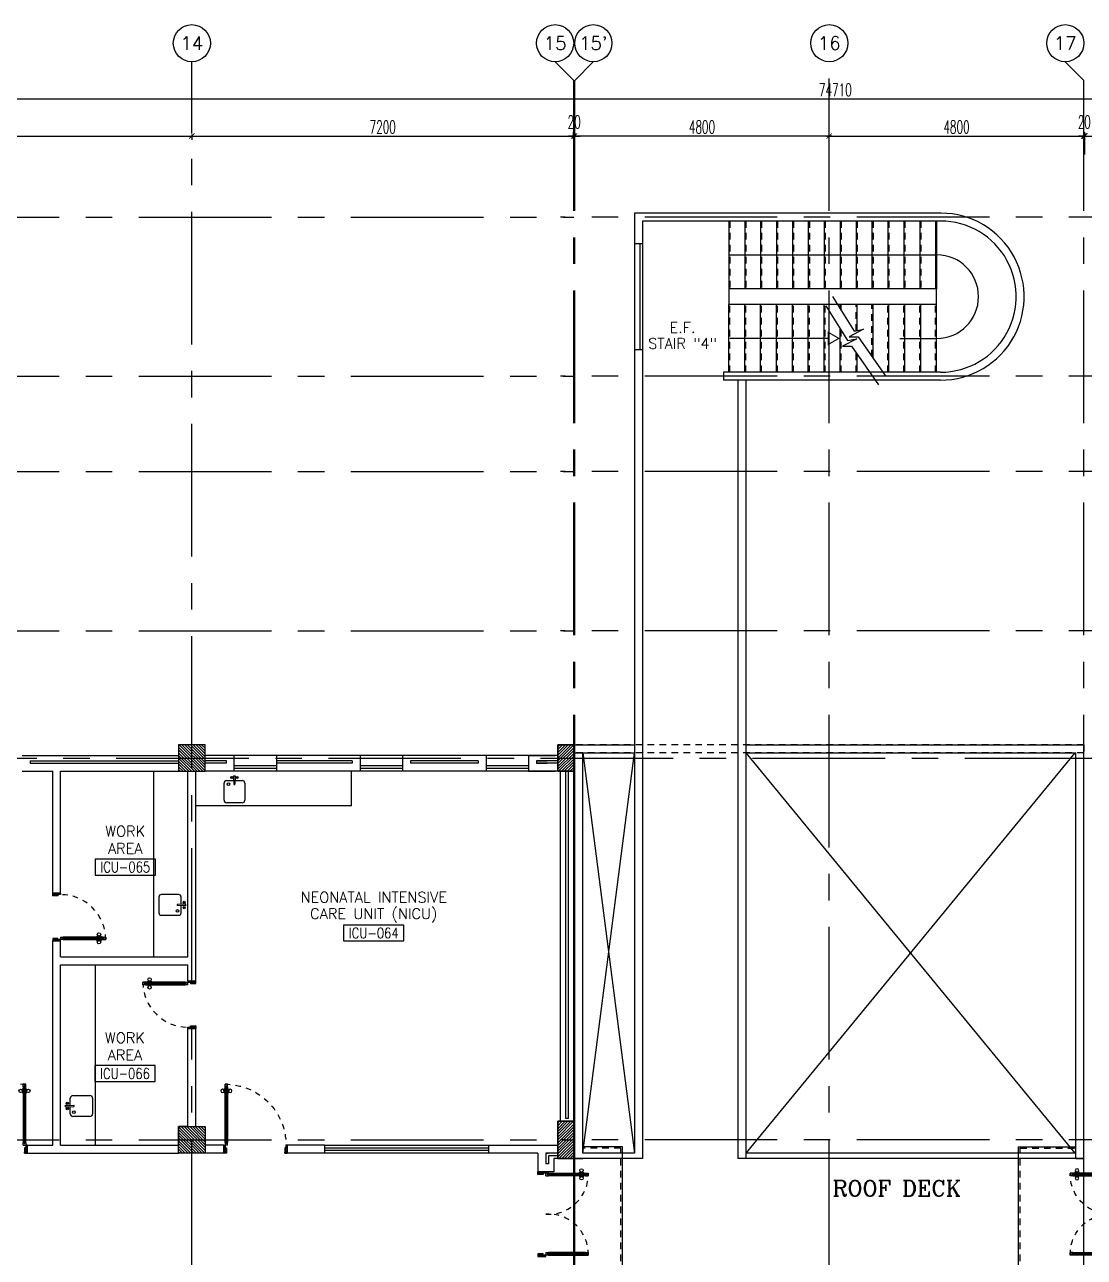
# Model space of a CAD drawing. Extents: x -0.7 to 93.2, y -1.5 to 78.
# Drawn here: x 30.29 to 50.27, y 54.8 to 78.05 of the extents above; entities that cross this region are included whole.
import ezdxf
from ezdxf.enums import TextEntityAlignment as Align

# ---------------------------------------------------------------- set-up
doc = ezdxf.new("R2010")
doc.units = 0
doc.header["$MEASUREMENT"] = 0
doc.header["$PDMODE"] = 34
for name, pattern in [('CENTERX2', [4, 2.5, -0.5, 0.5, -0.5]), ('HIDDEN', [0.375, 0.25, -0.125]), ('HIDDEN2', [0.1875, 0.125, -0.0625])]:
    doc.linetypes.add(name, pattern=pattern)
doc.layers.get('0').update_dxf_attribs({"color": 11, "linetype": 'CONTINUOUS'})
doc.layers.get('DEFPOINTS').update_dxf_attribs({"color": 11, "linetype": 'CONTINUOUS'})
for name, color, linetype in [('AX-CR', 11, 'CONTINUOUS'), ('AX-DIM', 11, 'CONTINUOUS'), ('AX-TXT', 11, 'CONTINUOUS'), ('AXES', 11, 'CENTERX2'), ('COL', 11, 'CONTINUOUS'), ('DOOR', 11, 'CONTINUOUS'), ('HAT', 11, 'CONTINUOUS'), ('INSUL', 11, 'CONTINUOUS'), ('NON-MEDICAL', 11, 'CONTINUOUS'), ('RM-BOX', 11, 'CONTINUOUS'), ('RM-NAME', 11, 'CONTINUOUS'), ('RM-NO', 11, 'CONTINUOUS'), ('ROOF', 11, 'CONTINUOUS'), ('SHAFT', 11, 'CONTINUOUS'), ('STR', 11, 'CONTINUOUS'), ('WALL', 11, 'CONTINUOUS'), ('WIN', 11, 'CONTINUOUS')]:
    doc.layers.add(name, color=color, linetype=linetype)
doc.styles.add('ROMANC', font='romanc', dxfattribs={"height": 0.1})
doc.styles.add('ROMANS', font='ROMANS.shx', dxfattribs={"width": 0.6})
doc.dimstyles.new('STANDARD in', dxfattribs={"dimtxt": 0.24, "dimasz": 0.1, "dimexe": 0.07, "dimexo": 0.05, "dimgap": 0.05, "dimtad": 1, "dimdec": 0, "dimlfac": 1000, "dimzin": 0, "dimdsep": 46, "dimtxsty": 'ROMANS', "dimblk": 'ARCHTICK', "dimcen": 0.05, "dimdle": 0.05, "dimclrd": 7, "dimclre": 7, "dimclrt": 2, "dimadec": 0, "dimazin": 0, "dimtfac": 1, "dimtdec": 0, "dimtmove": 2, "dimatfit": 3, "dimldrblk": 'ARCHTICK', "dimfxl": 0, "dimtolj": 1, "dimtzin": 0, "dimarcsym": 0})

# ---------------------------------------------------------------- blocks, each defined once
blk = doc.blocks.new('*X14')
at = {"color": 0}
for p, q in [((80579, 169940), (81029, 170390)), ((80579, 169993), (80976, 170390)), ((80579, 170046), (80923, 170390)), ((80579, 170099), (80870, 170390)), ((80579, 170152), (80817, 170390)), ((80579, 170205), (80764, 170390)), ((80579, 170258), (80711, 170390)), ((80579, 170311), (80658, 170390)), ((80579, 170364), (80605, 170390)), ((80582, 169890), (81079, 170387)), ((80635, 169890), (81079, 170334)), ((80688, 169890), (81079, 170281)), ((80741, 169890), (81079, 170228)), ((80794, 169890), (81079, 170175)), ((80847, 169890), (81079, 170122)), ((80900, 169890), (81079, 170069)), ((80953, 169890), (81079, 170016)), ((81006, 169890), (81079, 169963)), ((81059, 169890), (81079, 169910))]:
    blk.add_line(p, q, dxfattribs=at)
blk = doc.blocks.new('*X13')
at = {"color": 0}
for p, q in [((80579, 177099), (81070, 177590)), ((80579, 177152), (81017, 177590)), ((80579, 177205), (80964, 177590)), ((80579, 177258), (80911, 177590)), ((80579, 177311), (80858, 177590)), ((80579, 177364), (80804, 177590)), ((80579, 177417), (80751, 177590)), ((80579, 177471), (80698, 177590)), ((80579, 177524), (80645, 177590)), ((80579, 177577), (80592, 177590)), ((80623, 177090), (81079, 177546)), ((80676, 177090), (81079, 177493)), ((80729, 177090), (81079, 177440)), ((80782, 177090), (81079, 177387)), ((80835, 177090), (81079, 177334)), ((80888, 177090), (81079, 177281)), ((80941, 177090), (81079, 177228)), ((80994, 177090), (81079, 177175)), ((81047, 177090), (81079, 177122))]:
    blk.add_line(p, q, dxfattribs=at)
blk = doc.blocks.new('COL50')
at = {"layer": 'COL'}
blk.add_lwpolyline([(-250, 250), (-250, -250), (250, -250), (250, 250)], close=True, dxfattribs=at)
blk = doc.blocks.new('AXU')
at = {"layer": 'AX-CR'}
blk.add_circle((0, 350), 350, dxfattribs=at)
at = {"layer": 'AX-TXT', "style": 'ROMANS'}
blk.add_attdef('AX', text='', height=250, dxfattribs=at).set_placement((0, 350), align=Align.MIDDLE)
blk = doc.blocks.new('RM1')
at = {"layer": 'RM-BOX'}
blk.add_lwpolyline([(570, -200), (-570, -200), (-570, -500), (570, -500)], close=True, dxfattribs=at)
at = {"layer": 'RM-NAME', "style": 'ROMANS'}
for tag, p in [('ROOMNAME1', (0, 324)), ('ROOMNAME2', (0, 0))]:
    blk.add_attdef(tag, text='', height=200, dxfattribs=at).set_placement(p, align=Align.MIDDLE)
at = {"layer": 'RM-NO', "style": 'ROMANS', "width": 0.8}
blk.add_attdef('ROOMNO', text='', height=200, dxfattribs=at).set_placement((0, -350), align=Align.MIDDLE)
blk = doc.blocks.new('_ARCHTICK')
at = {"color": 0, "linetype": 'ByBlock', "const_width": 0.15}
blk.add_lwpolyline([(-0.5, -0.5), (0.5, 0.5)], dxfattribs=at)
blk = doc.blocks.new('*D166')
at = {"layer": 'AX-DIM', "color": 7, "lineweight": -2, "ltscale": 0.3}
for p, q in [((26.242, 75.998), (26.242, 76.018)), ((33.442, 75.998), (33.442, 76.018)), ((26.192, 75.948), (33.492, 75.948))]:
    blk.add_line(p, q, dxfattribs=at)
at = {"layer": 'DEFPOINTS', "color": 0, "ltscale": 0.3}
for p in [(26.242, 75.948), (33.442, 75.948), (33.442, 75.948)]:
    blk.add_point(p, dxfattribs=at)
at = {"layer": 'AX-DIM', "color": 7, "lineweight": -2, "ltscale": 0.3, "xscale": 0.1, "yscale": 0.1, "zscale": 0.1, "rotation": 180}
blk.add_blockref('_ARCHTICK', (26.242, 75.948), dxfattribs=at)
at = {"layer": 'AX-DIM', "color": 7, "lineweight": -2, "ltscale": 0.3, "xscale": 0.1, "yscale": 0.1, "zscale": 0.1}
blk.add_blockref('_ARCHTICK', (33.442, 75.948), dxfattribs=at)
at = {"layer": 'AX-DIM', "color": 2, "ltscale": 0.3, "insert": (29.842, 76.118), "char_height": 0.24, "attachment_point": 5, "style": 'ROMANS'}
blk.add_mtext('\\A1;7200', dxfattribs=at)
blk = doc.blocks.new('*D165')
at = {"layer": 'AX-DIM', "color": 7, "lineweight": -2, "ltscale": 0.3}
for p, q in [((33.392, 75.948), (40.692, 75.948)), ((33.442, 75.974), (33.442, 75.878)), ((40.642, 75.974), (40.642, 75.878))]:
    blk.add_line(p, q, dxfattribs=at)
at = {"layer": 'DEFPOINTS', "color": 0, "ltscale": 0.3}
for p in [(33.442, 76.024), (40.642, 76.024), (40.642, 75.948)]:
    blk.add_point(p, dxfattribs=at)
at = {"layer": 'AX-DIM', "color": 7, "lineweight": -2, "ltscale": 0.3, "xscale": 0.1, "yscale": 0.1, "zscale": 0.1, "rotation": 180}
blk.add_blockref('_ARCHTICK', (33.442, 75.948), dxfattribs=at)
at = {"layer": 'AX-DIM', "color": 7, "lineweight": -2, "ltscale": 0.3, "xscale": 0.1, "yscale": 0.1, "zscale": 0.1}
blk.add_blockref('_ARCHTICK', (40.642, 75.948), dxfattribs=at)
at = {"layer": 'AX-DIM', "color": 2, "ltscale": 0.3, "insert": (37.042, 76.118), "char_height": 0.24, "attachment_point": 5, "style": 'ROMANS'}
blk.add_mtext('\\A1;7200', dxfattribs=at)
blk = doc.blocks.new('*D106')
at = {"layer": 'AX-DIM', "color": 7, "lineweight": -2, "ltscale": 0.3}
for p, q in [((8.222, 72.042), (8.222, 76.718)), ((82.932, 64.52), (82.932, 76.718)), ((8.172, 76.648), (82.982, 76.648))]:
    blk.add_line(p, q, dxfattribs=at)
at = {"layer": 'DEFPOINTS', "color": 0, "ltscale": 0.3}
for p in [(82.932, 76.648), (8.222, 71.992), (82.932, 64.47)]:
    blk.add_point(p, dxfattribs=at)
at = {"layer": 'AX-DIM', "color": 7, "lineweight": -2, "ltscale": 0.3, "xscale": 0.1, "yscale": 0.1, "zscale": 0.1, "rotation": 180}
blk.add_blockref('_ARCHTICK', (8.222, 76.648), dxfattribs=at)
at = {"layer": 'AX-DIM', "color": 7, "lineweight": -2, "ltscale": 0.3, "xscale": 0.1, "yscale": 0.1, "zscale": 0.1}
blk.add_blockref('_ARCHTICK', (82.932, 76.648), dxfattribs=at)
at = {"layer": 'AX-DIM', "color": 2, "ltscale": 0.3, "insert": (45.577, 76.818), "char_height": 0.24, "attachment_point": 5, "style": 'ROMANS'}
blk.add_mtext('\\A1;74710', dxfattribs=at)
blk = doc.blocks.new('*D142')
at = {"layer": 'AX-DIM', "color": 7, "lineweight": -2, "ltscale": 0.3}
for p, q in [((50.282, 75.598), (50.282, 76.018)), ((57.482, 75.598), (57.482, 76.018)), ((50.232, 75.948), (57.532, 75.948))]:
    blk.add_line(p, q, dxfattribs=at)
at = {"layer": 'DEFPOINTS', "color": 0, "ltscale": 0.3}
for p in [(57.482, 75.948), (50.282, 75.548), (57.482, 75.548)]:
    blk.add_point(p, dxfattribs=at)
at = {"layer": 'AX-DIM', "color": 7, "lineweight": -2, "ltscale": 0.3, "xscale": 0.1, "yscale": 0.1, "zscale": 0.1, "rotation": 180}
blk.add_blockref('_ARCHTICK', (50.282, 75.948), dxfattribs=at)
at = {"layer": 'AX-DIM', "color": 7, "lineweight": -2, "ltscale": 0.3, "xscale": 0.1, "yscale": 0.1, "zscale": 0.1}
blk.add_blockref('_ARCHTICK', (57.482, 75.948), dxfattribs=at)
at = {"layer": 'AX-DIM', "color": 2, "ltscale": 0.3, "insert": (53.882, 76.118), "char_height": 0.24, "attachment_point": 5, "style": 'ROMANS'}
blk.add_mtext('\\A1;7200', dxfattribs=at)
blk = doc.blocks.new('*D141')
at = {"layer": 'AX-DIM', "color": 7, "lineweight": -2, "ltscale": 0.3}
for p, q in [((45.462, 75.598), (45.462, 76.018)), ((50.262, 75.598), (50.262, 76.018)), ((45.412, 75.948), (50.312, 75.948))]:
    blk.add_line(p, q, dxfattribs=at)
at = {"layer": 'DEFPOINTS', "color": 0, "ltscale": 0.3}
for p in [(50.262, 75.948), (45.462, 75.548), (50.262, 75.548)]:
    blk.add_point(p, dxfattribs=at)
at = {"layer": 'AX-DIM', "color": 7, "lineweight": -2, "ltscale": 0.3, "xscale": 0.1, "yscale": 0.1, "zscale": 0.1, "rotation": 180}
blk.add_blockref('_ARCHTICK', (45.462, 75.948), dxfattribs=at)
at = {"layer": 'AX-DIM', "color": 7, "lineweight": -2, "ltscale": 0.3, "xscale": 0.1, "yscale": 0.1, "zscale": 0.1}
blk.add_blockref('_ARCHTICK', (50.262, 75.948), dxfattribs=at)
at = {"layer": 'AX-DIM', "color": 2, "ltscale": 0.3, "insert": (47.862, 76.118), "char_height": 0.24, "attachment_point": 5, "style": 'ROMANS'}
blk.add_mtext('\\A1;4800', dxfattribs=at)
blk = doc.blocks.new('*D140')
at = {"layer": 'AX-DIM', "color": 7, "lineweight": -2, "ltscale": 0.3}
for p, q in [((50.262, 75.598), (50.262, 76.018)), ((50.282, 75.598), (50.282, 76.018)), ((50.262, 75.948), (50.162, 75.948)), ((50.262, 75.948), (50.282, 75.948)), ((50.282, 75.948), (50.382, 75.948))]:
    blk.add_line(p, q, dxfattribs=at)
at = {"layer": 'DEFPOINTS', "color": 0, "ltscale": 0.3}
for p in [(50.282, 75.948), (50.262, 75.548), (50.282, 75.548)]:
    blk.add_point(p, dxfattribs=at)
at = {"layer": 'AX-DIM', "color": 7, "lineweight": -2, "ltscale": 0.3, "xscale": 0.1, "yscale": 0.1, "zscale": 0.1}
blk.add_blockref('_ARCHTICK', (50.262, 75.948), dxfattribs=at)
at = {"layer": 'AX-DIM', "color": 7, "lineweight": -2, "ltscale": 0.3, "xscale": 0.1, "yscale": 0.1, "zscale": 0.1, "rotation": 180}
blk.add_blockref('_ARCHTICK', (50.282, 75.948), dxfattribs=at)
at = {"layer": 'AX-DIM', "color": 2, "ltscale": 0.3, "insert": (50.272, 76.213), "char_height": 0.24, "attachment_point": 5, "style": 'ROMANS'}
blk.add_mtext('\\A1;20', dxfattribs=at)
blk = doc.blocks.new('DOOR90')
at = {"layer": 'DOOR', "color": 0, "linetype": 'ByBlock'}
for p, q in [((-150, 0), (-150, -25)), ((-150, 0), (0, 0)), ((0, -50), (0, 0)), ((-1000, -25), (-1000, -75)), ((-1000, -75), (-1000, -25)), ((-950, -25), (-1000, -25)), ((-950, -75), (-1000, -75)), ((-970, -42), (-970, -58)), ((-950, -42), (-970, -42)), ((-950, -58), (-970, -58)), ((-950, -25), (-950, -42)), ((-950, -58), (-950, -75)), ((-918, -25), (-918, -18)), ((-828, -18), (-918, -18)), ((-918, -75), (-918, -82)), ((-828, -82), (-918, -82)), ((-905, -18), (-905, -9)), ((-905, -9), (-840, -9)), ((-905, -18), (-840, -18)), ((-905, -82), (-905, -91)), ((-905, -82), (-840, -82)), ((-905, -91), (-840, -91)), ((-840, -18), (-840, -9)), ((-840, -82), (-840, -91)), ((-828, -25), (-828, -18)), ((-828, -75), (-828, -82)), ((-200, -42), (-200, -25)), ((-200, -25), (-150, -25)), ((-180, -42), (-200, -42)), ((-200, -75), (-200, -58)), ((-200, -58), (-180, -58)), ((-150, -75), (-200, -75)), ((-180, -58), (-180, -42)), ((-150, -75), (-150, -25)), ((-150, -25), (-100, -25)), ((-100, -25), (-100, -50)), ((-100, -50), (0, -50)), ((-150, -900), (-150, -875)), ((-150, -875), (-100, -875)), ((0, -900), (-150, -900)), ((-150, -900), (0, -900)), ((-100, -850), (0, -850)), ((-100, -875), (-100, -850)), ((0, -850), (0, -900))]:
    blk.add_line(p, q, dxfattribs=at)
at = {"layer": 'DOOR', "color": 9, "linetype": 'ByBlock'}
for p, q in [((0, -50), (-114, 0)), ((0, -50), (-40, 0)), ((0, -50), (-100, -37)), ((0, -850), (-114, -900)), ((0, -850), (-100, -863)), ((0, -850), (-40, -900))]:
    blk.add_line(p, q, dxfattribs=at)
at = {"layer": 'DOOR', "linetype": 'ByBlock'}
for p, q in [((-200, -25), (-950, -25)), ((-200, -42), (-950, -42)), ((-200, -58), (-950, -58)), ((-950, -75), (-200, -75))]:
    blk.add_line(p, q, dxfattribs=at)
at = {"layer": 'DOOR', "color": 0, "linetype": 'ByBlock'}
for centre in [(-873, 24), (-873, -124)]:
    blk.add_circle(centre, 32.4, dxfattribs=at)
at = {"layer": 'DOOR', "color": 9, "linetype": 'ByBlock'}
for centre, radius, start, end in [((0, -50), 154, 161.1053, 166.2858), ((0, -50), 134, 158.1598, 169.28), ((0, -50), 94.4, 148.0182, 180), ((0, -50), 74.4, 137.7764, 180), ((0, -50), 114, 154.0838, 167.3774), ((0, -50), 54.4, 113.2074, 180), ((0, -50), 34.4, 90, 180), ((0, -50), 14.4, 90, 180), ((0, -850), 154, 193.7142, 198.8947), ((0, -850), 134, 190.72, 201.8402), ((0, -850), 94.4, 180, 211.9818), ((0, -850), 74.4, 180, 222.2236), ((0, -850), 54.4, 180, 246.7926), ((0, -850), 34.4, 180, 270), ((0, -850), 14.4, 180, 270)]:
    blk.add_arc(centre, radius, start, end, dxfattribs=at)
at = {"layer": 'DOOR', "linetype": 'HIDDEN', "ltscale": 0.5}
blk.add_arc((-150, -25), 850, 180, 270, dxfattribs=at)
blk = doc.blocks.new('*D128')
at = {"layer": 'AX-DIM', "color": 7, "lineweight": -2, "ltscale": 0.3}
for p, q in [((40.662, 75.598), (40.662, 76.018)), ((45.462, 75.598), (45.462, 76.018)), ((45.512, 75.948), (40.612, 75.948))]:
    blk.add_line(p, q, dxfattribs=at)
at = {"layer": 'DEFPOINTS', "color": 0, "ltscale": 0.3}
for p in [(40.662, 75.948), (40.662, 75.548), (45.462, 75.548)]:
    blk.add_point(p, dxfattribs=at)
at = {"layer": 'AX-DIM', "color": 7, "lineweight": -2, "ltscale": 0.3, "xscale": 0.1, "yscale": 0.1, "zscale": 0.1, "rotation": 180}
blk.add_blockref('_ARCHTICK', (40.662, 75.948), dxfattribs=at)
at = {"layer": 'AX-DIM', "color": 7, "lineweight": -2, "ltscale": 0.3, "xscale": 0.1, "yscale": 0.1, "zscale": 0.1}
blk.add_blockref('_ARCHTICK', (45.462, 75.948), dxfattribs=at)
at = {"layer": 'AX-DIM', "color": 2, "ltscale": 0.3, "insert": (43.062, 76.118), "char_height": 0.24, "attachment_point": 5, "style": 'ROMANS'}
blk.add_mtext('\\A1;4800', dxfattribs=at)
blk = doc.blocks.new('*D127')
at = {"layer": 'AX-DIM', "color": 7, "lineweight": -2, "ltscale": 0.3}
for p, q in [((40.642, 75.92), (40.642, 76.018)), ((40.662, 75.92), (40.662, 76.018)), ((40.642, 75.948), (40.542, 75.948)), ((40.642, 75.948), (40.662, 75.948)), ((40.662, 75.948), (40.762, 75.948))]:
    blk.add_line(p, q, dxfattribs=at)
at = {"layer": 'DEFPOINTS', "color": 0, "ltscale": 0.3}
for p in [(40.642, 75.87), (40.662, 75.948), (40.662, 75.87)]:
    blk.add_point(p, dxfattribs=at)
at = {"layer": 'AX-DIM', "color": 7, "lineweight": -2, "ltscale": 0.3, "xscale": 0.1, "yscale": 0.1, "zscale": 0.1}
blk.add_blockref('_ARCHTICK', (40.642, 75.948), dxfattribs=at)
at = {"layer": 'AX-DIM', "color": 7, "lineweight": -2, "ltscale": 0.3, "xscale": 0.1, "yscale": 0.1, "zscale": 0.1, "rotation": 180}
blk.add_blockref('_ARCHTICK', (40.662, 75.948), dxfattribs=at)
at = {"layer": 'AX-DIM', "color": 2, "ltscale": 0.3, "insert": (40.652, 76.213), "char_height": 0.24, "attachment_point": 5, "style": 'ROMANS'}
blk.add_mtext('\\A1;20', dxfattribs=at)
blk = doc.blocks.new('C11')
at = {"layer": 'HAT'}
h = blk.add_hatch(dxfattribs=at)
h.set_pattern_fill('ANSI31', color=256, scale=300, style=0)
h.set_pattern_definition([(45, (-248556.182, -75061.005), (-26.5165043, 26.5165043), [])])
h.paths.add_polyline_path([(300, 700), (0, 700), (0, 350), (300, 350)])
h.paths.add_polyline_path([(300, 350), (0, 350), (0, 0), (300, 0)])
at = {"layer": 'COL'}
blk.add_lwpolyline([(300, 700), (300, 0), (0, 0), (0, 700)], close=True, dxfattribs=at)
blk = doc.blocks.new('C-300')
at = {"layer": 'HAT', "linetype": 'ByBlock', "ltscale": 0.3}
h = blk.add_hatch(dxfattribs=at)
h.set_pattern_fill('ANSI31', color=8, scale=300, style=0)
h.set_pattern_definition([(45, (-258496.182, -82361.005), (-26.5165043, 26.5165043), [])])
h.paths.add_polyline_path([(300, 500), (0, 500), (0, 250), (300, 250)])
h.paths.add_polyline_path([(300, 250), (0, 250), (0, 0), (300, 0)])
at = {"layer": 'COL'}
blk.add_lwpolyline([(0, 500), (300, 500), (300, 0), (0, 0)], close=True, dxfattribs=at)
blk = doc.blocks.new('A$C1DFA4FE8')
at = {"layer": 'DOOR', "color": 0, "linetype": 'ByBlock'}
for p, q in [((0, 1631), (0, 1581)), ((0, 1581), (0, 1631)), ((50, 1631), (0, 1631)), ((50, 1631), (50, 1614)), ((750, 1614), (750, 1631)), ((750, 1631), (800, 1631)), ((950, 1656), (800, 1656)), ((800, 1656), (800, 1631)), ((800, 1581), (800, 1631)), ((800, 1631), (850, 1631)), ((850, 1631), (850, 1606)), ((950, 1606), (950, 1656)), ((50, 1581), (0, 1581)), ((30, 1614), (30, 1598)), ((50, 1614), (30, 1614)), ((50, 1598), (30, 1598)), ((50, 1598), (50, 1581)), ((770, 1614), (750, 1614)), ((750, 1581), (750, 1598)), ((750, 1598), (770, 1598)), ((800, 1581), (750, 1581)), ((770, 1598), (770, 1614)), ((850, 1606), (950, 1606)), ((0, 81), (0, 131)), ((0, 131), (0, 81)), ((50, 131), (0, 131)), ((50, 81), (0, 81)), ((30, 98), (30, 114)), ((50, 114), (30, 114)), ((50, 98), (30, 98)), ((50, 114), (50, 131)), ((50, 81), (50, 98)), ((83, 131), (83, 138)), ((173, 138), (83, 138)), ((83, 81), (83, 74)), ((173, 74), (83, 74)), ((95, 138), (95, 147)), ((95, 147), (160, 147)), ((95, 138), (160, 138)), ((95, 74), (95, 65)), ((95, 74), (160, 74)), ((95, 65), (160, 65)), ((160, 138), (160, 147)), ((160, 74), (160, 65)), ((173, 131), (173, 138)), ((173, 81), (173, 74)), ((750, 131), (750, 114)), ((800, 131), (750, 131)), ((750, 114), (770, 114)), ((750, 98), (750, 81)), ((770, 98), (750, 98)), ((750, 81), (800, 81)), ((770, 114), (770, 98)), ((800, 131), (800, 81)), ((800, 56), (800, 81)), ((800, 81), (850, 81)), ((950, 56), (800, 56)), ((850, 106), (950, 106)), ((850, 81), (850, 106)), ((950, 106), (950, 56))]:
    blk.add_line(p, q, dxfattribs=at)
at = {"layer": 'DOOR', "linetype": 'ByBlock'}
for p, q in [((750, 1631), (50, 1631)), ((750, 1614), (50, 1614)), ((750, 1598), (50, 1598)), ((50, 1581), (750, 1581)), ((50, 131), (750, 131)), ((750, 114), (50, 114)), ((750, 98), (50, 98)), ((750, 81), (50, 81))]:
    blk.add_line(p, q, dxfattribs=at)
at = {"layer": 'DOOR', "color": 9, "linetype": 'ByBlock'}
for p, q in [((950, 1606), (837, 1656)), ((950, 1606), (910, 1656)), ((950, 1606), (850, 1619)), ((950, 106), (837, 56)), ((950, 106), (850, 93)), ((950, 106), (910, 56))]:
    blk.add_line(p, q, dxfattribs=at)
at = {"layer": 'DOOR', "color": 0, "linetype": 'ByBlock'}
for centre in [(128, 179), (128, 32)]:
    blk.add_circle(centre, 32.4, dxfattribs=at)
at = {"layer": 'DOOR', "linetype": 'HIDDEN', "ltscale": 0.5}
for centre, start, end in [((752, 1606), 178.0938, 273.7249), ((752, 106), 86.2751, 181.9062)]:
    blk.add_arc(centre, 752, start, end, dxfattribs=at)
at = {"layer": 'DOOR', "color": 9, "linetype": 'ByBlock'}
for centre, radius, start, end in [((950, 1606), 154, 161.1053, 166.2858), ((950, 1606), 134, 158.1598, 169.28), ((950, 1606), 114, 154.0838, 167.3774), ((950, 1606), 94.4, 148.0182, 180), ((950, 1606), 74.4, 137.7764, 180), ((950, 1606), 54.4, 113.2074, 180), ((950, 1606), 34.4, 90, 180), ((950, 1606), 14.4, 90, 180), ((950, 106), 154, 193.7142, 198.8947), ((950, 106), 134, 190.72, 201.8402), ((950, 106), 114, 192.6226, 205.9162), ((950, 106), 94.4, 180, 211.9818), ((950, 106), 74.4, 180, 222.2236), ((950, 106), 54.4, 180, 246.7926), ((950, 106), 34.4, 180, 270), ((950, 106), 14.4, 180, 270)]:
    blk.add_arc(centre, radius, start, end, dxfattribs=at)
blk = doc.blocks.new('DOOR100')
at = {"layer": 'DOOR', "color": 0, "linetype": 'ByBlock'}
for p, q in [((-82, 1205), (-91, 1205)), ((-91, 1205), (-91, 1140)), ((-75, 1218), (-82, 1218)), ((-82, 1128), (-82, 1218)), ((-82, 1205), (-82, 1140)), ((-25, 1300), (-75, 1300)), ((-75, 1300), (-25, 1300)), ((-75, 1250), (-75, 1300)), ((-58, 1250), (-75, 1250)), ((-42, 1270), (-58, 1270)), ((-58, 1250), (-58, 1270)), ((-42, 1250), (-42, 1270)), ((-25, 1250), (-42, 1250)), ((-25, 1250), (-25, 1300)), ((-25, 1218), (-18, 1218)), ((-18, 1128), (-18, 1218)), ((-18, 1205), (-9, 1205)), ((-18, 1205), (-18, 1140)), ((-9, 1205), (-9, 1140)), ((-82, 1140), (-91, 1140)), ((-75, 1128), (-82, 1128)), ((-25, 1128), (-18, 1128)), ((-18, 1140), (-9, 1140)), ((-1200, 0), (-1200, 150)), ((-1200, 150), (-1175, 150)), ((-1200, 150), (-1200, 0)), ((-1150, 0), (-1200, 0)), ((-1175, 150), (-1175, 100)), ((-1175, 100), (-1150, 100)), ((-1150, 100), (-1150, 0)), ((-75, 200), (-58, 200)), ((-75, 150), (-75, 200)), ((-75, 150), (-25, 150)), ((-58, 200), (-58, 180)), ((-58, 180), (-42, 180)), ((-50, 100), (-50, 0)), ((-25, 100), (-50, 100)), ((-50, 0), (0, 0)), ((-42, 200), (-25, 200)), ((-42, 180), (-42, 200)), ((-25, 200), (-25, 150)), ((0, 150), (-25, 150)), ((-25, 150), (-25, 100)), ((0, 150), (0, 0))]:
    blk.add_line(p, q, dxfattribs=at)
at = {"layer": 'DOOR', "linetype": 'ByBlock'}
for p, q in [((-75, 1250), (-75, 200)), ((-58, 200), (-58, 1250)), ((-42, 200), (-42, 1250)), ((-25, 200), (-25, 1250)), ((0, 0), (0, 150))]:
    blk.add_line(p, q, dxfattribs=at)
at = {"layer": 'DOOR', "color": 9, "linetype": 'ByBlock'}
for p, q in [((-1150, 0), (-1200, 114)), ((-1150, 0), (-1200, 40)), ((-1150, 0), (-1163, 100)), ((-50, 0), (0, 114)), ((-50, 0), (-37, 100)), ((-50, 0), (0, 40))]:
    blk.add_line(p, q, dxfattribs=at)
at = {"layer": 'DOOR', "color": 0, "linetype": 'ByBlock'}
for centre in [(-124, 1173), (24, 1173)]:
    blk.add_circle(centre, 32.4, dxfattribs=at)
at = {"layer": 'DOOR', "linetype": 'HIDDEN', "ltscale": 0.5}
blk.add_arc((-25, 150), 1150, 90, 180.0001, dxfattribs=at)
at = {"layer": 'DOOR', "color": 9, "linetype": 'ByBlock'}
for centre, radius, start, end in [((-1150, 0), 154, 103.7142, 108.8947), ((-1150, 0), 134, 100.72, 111.8402), ((-1150, 0), 94.4, 90, 121.9818), ((-1150, 0), 74.4, 90, 132.2236), ((-1150, 0), 54.4, 90, 156.7926), ((-1150, 0), 34.4, 90, 180), ((-1150, 0), 14.4, 90, 180), ((-50, 0), 94.4, 58.0182, 90), ((-50, 0), 74.4, 47.7764, 90), ((-50, 0), 54.4, 23.2074, 90), ((-50, 0), 34.4, 0, 90), ((-50, 0), 14.4, 0, 90), ((-50, 0), 134, 68.1598, 79.28), ((-50, 0), 114, 64.0838, 77.3774), ((-50, 0), 154, 71.1053, 76.2858)]:
    blk.add_arc(centre, radius, start, end, dxfattribs=at)

msp = doc.modelspace()

# ---------------------------------------------------------------- linework, layer by layer
for p, q in [((45.5216, 72.924), (45.9308, 72.2687)), ((45.3948, 72.7457), (45.804, 72.0905)), ((46.1061, 72.3038), (45.8373, 72.1634)), ((45.9308, 72.2687), (46.1061, 72.3038)), ((45.9794, 72.1256), (45.7105, 71.9852)), ((45.804, 72.0905), (45.9794, 72.1256)), ((45.8373, 72.1634), (46.0076, 72.1634)), ((46.0076, 72.1634), (46.5153, 71.4321)), ((45.7105, 71.9852), (45.8808, 71.9852)), ((45.8808, 71.9852), (46.3885, 71.2538))]:
    msp.add_line(p, q)
at = {"layer": 'AXES'}
for p, q in [((33.4424, 60.02), (33.4424, 77.3484)), ((40.6424, 76.9984), (40.2924, 77.3484)), ((40.6624, 76.9984), (41.0124, 77.3484)), ((45.4624, -1.4643), (45.4624, 77.3484)), ((50.2624, 76.9984), (49.9124, 77.3484)), ((40.6424, -1.4643), (40.6424, 76.9984)), ((40.6624, -1.4643), (40.6624, 76.9984)), ((50.2624, -1.4643), (50.2624, 76.9984)), ((24.4424, 74.42), (40.6424, 74.42)), ((92.4824, 74.42), (40.3924, 74.42)), ((24.4424, 71.42), (40.6424, 71.42)), ((92.4824, 71.42), (40.3924, 71.42)), ((24.4424, 69.62), (40.6424, 69.62)), ((92.4824, 69.62), (40.3924, 69.62)), ((24.4424, 66.62), (40.6424, 66.62)), ((92.4824, 66.62), (40.3924, 66.62)), ((20.0174, 64.22), (92.4824, 64.22)), ((33.4424, -1.4643), (33.4424, 59.12)), ((24.4424, 57.02), (40.6624, 57.02)), ((92.4824, 57.02), (40.3924, 57.02))]:
    msp.add_line(p, q, dxfattribs=at)
at = {"layer": 'COL', "linetype": 'HIDDEN2'}
msp.add_line((50.2624, 64.47), (50.2624, 64.32), dxfattribs=at)
at = {"layer": 'COL'}
msp.add_lwpolyline([(33.6924, 63.97), (33.6924, 64.47), (33.1924, 64.47), (33.1924, 63.97)], close=True, dxfattribs=at)
at = {"layer": 'INSUL'}
for p, q in [((30.3924, 64.17), (33.1924, 64.17)), ((30.3924, 64.17), (30.3924, 64.12)), ((34.0924, 64.17), (33.6924, 64.17)), ((34.0924, 64.12), (34.0924, 64.17)), ((36.4674, 64.17), (35.0424, 64.17)), ((36.4674, 64.17), (36.4674, 64.12)), ((37.5674, 64.17), (37.5674, 64.12)), ((38.8424, 64.17), (37.5674, 64.17)), ((38.8424, 64.17), (38.8424, 64.12)), ((39.9424, 64.17), (40.1424, 64.17)), ((39.9424, 64.17), (39.9424, 64.12)), ((40.3457, 64.17), (39.9424, 64.17)), ((30.3924, 64.12), (33.1924, 64.12)), ((34.0924, 64.12), (33.6924, 64.12)), ((36.4674, 64.12), (35.0424, 64.12)), ((38.8424, 64.12), (37.5674, 64.12)), ((39.9424, 64.12), (40.1424, 64.12)), ((40.3457, 64.12), (39.9424, 64.12)), ((40.4924, 57.42), (40.4924, 63.97)), ((40.5424, 57.42), (40.5424, 63.97)), ((40.5424, 57.42), (40.4924, 57.42)), ((40.1174, 56.77), (40.1174, 56.57)), ((40.1174, 56.77), (40.1674, 56.77)), ((40.3424, 56.77), (40.1174, 56.77)), ((40.1674, 56.72), (40.1674, 56.57)), ((40.3424, 56.72), (40.1674, 56.72)), ((40.1674, 56.57), (40.1174, 56.57))]:
    msp.add_line(p, q, dxfattribs=at)
at = {"layer": 'NON-MEDICAL'}
for p, q in [((32.7229, 60.47), (32.7229, 63.97)), ((36.4556, 63.32), (36.4556, 63.97)), ((34.0486, 63.4248), (34.0486, 63.7459)), ((34.0984, 63.7958), (34.2349, 63.7958)), ((34.2289, 63.884), (34.2609, 63.884)), ((34.2289, 63.884), (34.2349, 63.7287)), ((34.2609, 63.884), (34.2549, 63.7287)), ((34.2549, 63.7958), (34.3914, 63.7958)), ((34.4412, 63.7459), (34.4412, 63.4248)), ((36.4556, 63.32), (33.5174, 63.32)), ((34.3914, 63.3749), (34.0984, 63.3749)), ((32.8192, 61.597), (32.8192, 61.3041)), ((33.1902, 61.6469), (32.8691, 61.6469)), ((33.2401, 61.4605), (33.2401, 61.597)), ((33.3283, 61.4666), (33.173, 61.4605)), ((33.3283, 61.4345), (33.173, 61.4406)), ((33.2401, 61.3041), (33.2401, 61.4406)), ((33.3283, 61.4345), (33.3283, 61.4666)), ((32.8691, 61.2542), (33.1902, 61.2542)), ((31.6229, 56.92), (31.6229, 60.32)), ((31.0605, 57.6741), (31.2158, 57.668)), ((31.0605, 57.642), (31.0605, 57.6741)), ((31.0605, 57.642), (31.2158, 57.6481)), ((31.1487, 57.668), (31.1487, 57.8045)), ((31.1487, 57.5116), (31.1487, 57.6481)), ((31.1986, 57.8544), (31.5197, 57.8544)), ((31.5696, 57.8045), (31.5696, 57.5116)), ((31.5197, 57.4617), (31.1986, 57.4617))]:
    msp.add_line(p, q, dxfattribs=at)
for centre, radius in [((34.1305, 63.7263), 0.0255), ((34.1951, 63.8529), 0.0217), ((34.1951, 63.8529), 0.014), ((34.2947, 63.8529), 0.0217), ((34.2947, 63.8529), 0.014), ((33.2972, 61.5003), 0.0217), ((33.2972, 61.4008), 0.0217), ((33.2972, 61.5003), 0.014), ((33.2972, 61.4008), 0.014), ((33.1706, 61.3361), 0.0255), ((31.0916, 57.7078), 0.0217), ((31.0916, 57.7078), 0.014), ((31.0916, 57.6083), 0.0217), ((31.0916, 57.6083), 0.014), ((31.2182, 57.5436), 0.0255)]:
    msp.add_circle(centre, radius, dxfattribs=at)
for centre, radius, start, end in [((34.0984, 63.7459), 0.0499, 90, 180), ((34.2449, 63.7287), 0.00997, 180, 0), ((34.3914, 63.7459), 0.0499, 0, 90), ((34.0984, 63.4248), 0.0499, 180, 270), ((34.3914, 63.4248), 0.0499, 270, 0), ((32.8691, 61.597), 0.0499, 90, 180), ((33.1902, 61.597), 0.0499, 0, 90), ((33.173, 61.4506), 0.00997, 90, 270), ((32.8691, 61.3041), 0.0499, 180, 270), ((33.1902, 61.3041), 0.0499, 270, 0), ((31.1986, 57.8045), 0.0499, 90, 180), ((31.2158, 57.658), 0.00997, 270, 90), ((31.5197, 57.8045), 0.0499, 0, 90), ((31.1986, 57.5116), 0.0499, 180, 270), ((31.5197, 57.5116), 0.0499, 270, 0)]:
    msp.add_arc(centre, radius, start, end, dxfattribs=at)
at = {"layer": 'ROOF'}
for p, q in [((41.9374, 71.92), (41.9374, 56.67)), ((41.7874, 71.345), (41.7874, 56.77)), ((43.7374, 71.345), (43.7374, 56.67)), ((43.8874, 71.345), (43.8874, 56.67)), ((40.6624, 64.47), (41.7874, 64.47)), ((43.8874, 64.47), (50.2424, 64.47)), ((40.6615, 64.32), (41.7874, 64.32)), ((40.8124, 56.77), (40.8124, 64.32)), ((43.8874, 64.32), (50.1124, 64.32)), ((50.1124, 56.67), (50.1124, 64.32)), ((50.2624, 56.67), (50.2624, 64.27)), ((40.6624, 56.67), (40.6624, 64.12)), ((41.7874, 56.77), (40.8124, 56.77)), ((50.0924, 56.77), (43.8874, 56.77)), ((40.6624, 56.67), (40.8124, 56.67)), ((41.9374, 56.67), (40.6624, 56.67)), ((50.2624, 56.67), (43.7374, 56.67)), ((50.1124, 56.67), (50.2624, 56.67))]:
    msp.add_line(p, q, dxfattribs=at)
at = {"layer": 'SHAFT'}
for p, q in [((40.8124, 64.32), (41.7874, 56.77)), ((40.8124, 56.77), (41.7874, 64.32)), ((50.0924, 64.32), (43.8874, 56.77)), ((43.8874, 64.32), (50.0924, 56.77))]:
    msp.add_line(p, q, dxfattribs=at)
at = {"layer": 'STR'}
for p, q in [((43.5676, 74.345), (43.5676, 73.07)), ((43.8676, 74.345), (43.8676, 73.07)), ((44.1676, 74.345), (44.1676, 73.07)), ((44.4676, 74.345), (44.4676, 73.07)), ((44.7676, 74.345), (44.7676, 73.07)), ((45.0676, 74.345), (45.0676, 73.07)), ((45.3676, 74.345), (45.3676, 73.07)), ((45.6676, 74.345), (45.6676, 73.07)), ((45.9676, 74.345), (45.9676, 73.07)), ((46.2676, 74.345), (46.2676, 73.07)), ((46.5676, 74.345), (46.5676, 73.07)), ((46.8676, 74.345), (46.8676, 73.07)), ((47.1676, 74.345), (47.1676, 73.07)), ((47.4676, 74.345), (47.4676, 73.07)), ((47.4876, 74.345), (47.4876, 73.07)), ((43.5676, 73.7075), (47.49, 73.7075)), ((43.5676, 71.495), (43.5676, 72.77)), ((43.8676, 71.495), (43.8676, 72.77)), ((44.1676, 71.495), (44.1676, 72.77)), ((44.4676, 71.495), (44.4676, 72.77)), ((44.7676, 71.495), (44.7676, 72.77)), ((45.0676, 71.495), (45.0676, 72.77)), ((45.3676, 71.495), (45.3676, 72.77)), ((45.6676, 72.6903), (45.6676, 72.77)), ((45.6876, 72.6582), (45.6876, 72.77)), ((45.9876, 72.2801), (45.9876, 72.77)), ((46.2876, 71.7601), (46.2876, 72.77)), ((46.5876, 71.495), (46.5876, 72.77)), ((46.8876, 71.495), (46.8876, 72.77)), ((47.1876, 71.495), (47.1876, 72.77)), ((47.4876, 71.495), (47.4876, 72.77)), ((45.6676, 71.495), (45.6676, 72.309)), ((45.4425, 72.1325), (43.5876, 72.1325)), ((46.7944, 72.1325), (47.49, 72.1325)), ((45.9876, 71.495), (45.9876, 71.8314))]:
    msp.add_line(p, q, dxfattribs=at)
at = {"layer": 'STR', "linetype": 'HIDDEN2'}
for p, q in [((43.5876, 74.345), (43.5876, 73.07)), ((43.8876, 74.345), (43.8876, 73.07)), ((44.1876, 74.345), (44.1876, 73.07)), ((44.4876, 74.345), (44.4876, 73.07)), ((44.7876, 74.345), (44.7876, 73.07)), ((45.0876, 74.345), (45.0876, 73.07)), ((45.3876, 74.345), (45.3876, 73.07)), ((45.6876, 74.345), (45.6876, 73.07)), ((45.9876, 74.345), (45.9876, 73.07)), ((46.2876, 74.345), (46.2876, 73.07)), ((46.5876, 74.345), (46.5876, 73.07)), ((46.8876, 74.345), (46.8876, 73.07)), ((47.1876, 74.345), (47.1876, 73.07)), ((47.4676, 74.345), (47.4676, 73.07)), ((47.4876, 74.345), (47.4876, 73.07)), ((43.5876, 71.495), (43.5876, 72.77)), ((43.8876, 71.495), (43.8876, 72.77)), ((44.1876, 71.495), (44.1876, 72.77)), ((44.4876, 71.495), (44.4876, 72.77)), ((44.7876, 71.495), (44.7876, 72.77)), ((45.0876, 71.495), (45.0876, 72.77)), ((45.3876, 71.495), (45.3876, 72.77)), ((45.6676, 72.6903), (45.6676, 72.77)), ((45.6876, 72.6582), (45.6876, 72.77)), ((45.9676, 72.2761), (45.9676, 72.77)), ((46.2676, 71.7889), (46.2676, 72.77)), ((46.5676, 71.495), (46.5676, 72.77)), ((46.8676, 71.495), (46.8676, 72.77)), ((47.1676, 71.495), (47.1676, 72.77)), ((47.4676, 71.495), (47.4676, 72.77)), ((45.6876, 71.495), (45.6876, 72.2769)), ((45.9676, 71.495), (45.9676, 71.8602)), ((50.2624, 64.47), (40.6624, 64.47)), ((50.2624, 64.32), (40.6624, 64.32))]:
    msp.add_line(p, q, dxfattribs=at)
at = {"layer": 'STR', "const_width": 0.0215}
msp.add_lwpolyline([(45.4425, 72.248), (45.4425, 72.017), (45.6425, 72.1325)], close=True, dxfattribs=at)
at = {"layer": 'STR'}
for points in [[(40.8109, 54.2559), (41.5624, 54.2559), (41.5624, 56.8909), (40.8109, 56.8909)], [(50.1109, 54.2559), (49.0323, 54.2559), (49.0323, 56.8909), (50.1109, 56.8909)]]:
    msp.add_lwpolyline(points, dxfattribs=at)
at = {"layer": 'STR', "linetype": 'HIDDEN2'}
for points in [[(40.8109, 54.2859), (41.5324, 54.2859), (41.5324, 56.8609), (40.8109, 56.8609)], [(50.1109, 54.2859), (49.0623, 54.2859), (49.0623, 56.8609), (50.1109, 56.8609)]]:
    msp.add_lwpolyline(points, dxfattribs=at)
at = {"layer": 'STR'}
msp.add_arc((47.49, 72.92), 0.7875, 270, 90, dxfattribs=at)
at = {"layer": 'WALL'}
for p, q in [((47.5629, 74.495), (41.7874, 74.495)), ((41.7874, 74.495), (41.7874, 73.92)), ((47.5629, 74.345), (41.9374, 74.345)), ((41.9374, 74.345), (41.9374, 73.92)), ((41.7874, 73.92), (41.9374, 73.92)), ((47.4876, 73.07), (43.5676, 73.07)), ((43.5676, 73.07), (43.5676, 72.77)), ((47.4876, 72.77), (47.4876, 73.07)), ((47.4876, 72.77), (43.5676, 72.77)), ((41.7874, 71.92), (41.9374, 71.92)), ((41.7874, 71.92), (41.7874, 71.345)), ((47.5629, 71.495), (43.4676, 71.495)), ((43.4676, 71.495), (43.4676, 71.345)), ((47.5629, 71.345), (43.4676, 71.345)), ((30.2424, 64.27), (33.1924, 64.27)), ((34.2424, 64.27), (33.6924, 64.27)), ((36.6174, 64.27), (35.0424, 64.27)), ((36.6174, 64.27), (36.6174, 63.97)), ((37.4174, 64.27), (37.4174, 63.97)), ((38.9924, 64.27), (37.4174, 64.27)), ((38.9924, 64.27), (38.9924, 63.97)), ((39.7924, 64.27), (40.2924, 64.27)), ((39.7924, 64.27), (39.7924, 63.97)), ((40.3424, 64.27), (39.7924, 64.27)), ((30.2424, 63.97), (30.8174, 63.97)), ((30.8174, 61.67), (30.8174, 63.97)), ((30.9674, 61.67), (30.9674, 63.97)), ((30.9674, 63.97), (33.1924, 63.97)), ((33.3674, 60.47), (33.3674, 63.97)), ((33.5174, 60.02), (33.5174, 63.97)), ((34.2424, 63.97), (33.6924, 63.97)), ((36.6174, 63.97), (35.0424, 63.97)), ((38.9924, 63.97), (37.4174, 63.97)), ((39.7924, 63.97), (40.2924, 63.97)), ((40.3457, 63.97), (39.7924, 63.97)), ((40.3924, 57.37), (40.3924, 63.97)), ((40.6424, 57.37), (40.6424, 63.97)), ((30.8174, 56.92), (30.8174, 60.77)), ((30.9674, 60.47), (30.9674, 60.77)), ((30.9674, 56.92), (30.9674, 60.32)), ((33.3674, 60.02), (33.3674, 60.32)), ((33.3674, 57.27), (33.3674, 59.12)), ((33.5174, 57.27), (33.5174, 59.12)), ((39.9674, 56.77), (39.9674, 56.42)), ((40.2674, 56.67), (40.2674, 56.42)), ((40.6424, 56.67), (40.2674, 56.67)), ((40.2674, 56.42), (39.9674, 56.42))]:
    msp.add_line(p, q, dxfattribs=at)
at = {"layer": 'WALL', "linetype": 'ByBlock'}
for p, q in [((34.2424, 63.97), (34.2424, 64.27)), ((35.0424, 63.97), (35.0424, 64.27)), ((30.8174, 61.67), (30.9674, 61.67)), ((30.8174, 60.77), (30.9674, 60.77)), ((30.9674, 60.47), (33.3674, 60.47)), ((30.9674, 60.32), (33.3674, 60.32)), ((33.3674, 60.02), (33.5174, 60.02)), ((33.3674, 59.12), (33.5174, 59.12)), ((30.3356, 56.92), (30.3356, 56.77)), ((30.3356, 56.92), (30.8174, 56.92)), ((30.3356, 56.77), (33.1924, 56.77)), ((30.9674, 56.92), (33.1924, 56.92)), ((34.0424, 56.77), (33.6894, 56.77)), ((34.0424, 56.92), (33.6924, 56.92)), ((34.0424, 56.92), (34.0424, 56.77)), ((35.9424, 56.92), (35.2424, 56.92)), ((35.2424, 56.92), (35.2424, 56.77)), ((35.9424, 56.77), (35.2424, 56.77)), ((35.9424, 56.92), (35.9424, 56.77)), ((39.0424, 56.77), (39.0424, 56.92)), ((39.0424, 56.92), (39.9674, 56.92)), ((39.9674, 56.77), (39.0424, 56.77)), ((39.9674, 56.92), (40.3424, 56.92)), ((40.6424, 56.67), (40.6424, 56.67))]:
    msp.add_line(p, q, dxfattribs=at)
at = {"layer": 'WALL', "linetype": 'ByBlock', "ltscale": 0.3}
for p, q in [((33.3674, 57.27), (33.1924, 57.27)), ((33.1924, 57.27), (33.1924, 56.92)), ((33.5174, 57.27), (33.6924, 57.27)), ((33.6924, 57.27), (33.6924, 56.92)), ((33.6924, 56.77), (33.1924, 56.77))]:
    msp.add_line(p, q, dxfattribs=at)
for points in [[(33.6924, 64.47), (33.1924, 64.47), (33.1924, 63.97), (33.6924, 63.97)], [(40.6424, 64.47), (40.3424, 64.47), (40.3424, 63.97), (40.6424, 63.97)], [(40.3424, 56.67), (40.6424, 56.67), (40.6424, 57.37), (40.3424, 57.37)]]:
    msp.add_lwpolyline(points, close=True, dxfattribs=at)
at = {"layer": 'WALL'}
for radius, end in [(1.575, 93.47026), (1.425, 93.83607)]:
    msp.add_arc((47.5629, 72.92), radius, 269.99997, end, dxfattribs=at)
at = {"layer": 'WIN'}
for p, q in [((41.7874, 73.92), (41.7874, 71.92)), ((41.8874, 73.92), (41.8874, 71.92)), ((41.9374, 73.92), (41.9374, 71.92)), ((35.0424, 64.27), (34.2424, 64.27)), ((37.4174, 64.27), (36.6174, 64.27)), ((39.7924, 64.27), (38.9924, 64.27)), ((35.0424, 64.07), (34.2424, 64.07)), ((35.0424, 64.02), (34.2424, 64.02)), ((35.0424, 63.97), (34.2424, 63.97)), ((37.4174, 64.07), (36.6174, 64.07)), ((37.4174, 64.02), (36.6174, 64.02)), ((37.4174, 63.97), (36.6174, 63.97)), ((39.7924, 64.07), (38.9924, 64.07)), ((39.7924, 64.02), (38.9924, 64.02)), ((39.7924, 63.97), (38.9924, 63.97))]:
    msp.add_line(p, q, dxfattribs=at)
at = {"layer": 'WIN', "linetype": 'ByBlock'}
for p, q in [((35.9424, 56.92), (39.0424, 56.92)), ((35.9424, 56.87), (39.0424, 56.87)), ((39.0424, 56.82), (35.9424, 56.82)), ((39.0424, 56.77), (35.9424, 56.77))]:
    msp.add_line(p, q, dxfattribs=at)

# ---------------------------------------------------------------- block references
at = {"layer": 'AXES', "xscale": 0.001, "yscale": 0.001, "zscale": 0.001}
for p, values in [((33.4424, 77.3484), {'AX': '14'}), ((40.2924, 77.3484), {'AX': '15'}), ((41.0124, 77.3484), {'AX': "15'"}), ((45.4624, 77.3484), {'AX': '16'}), ((49.9124, 77.3484), {'AX': '17'})]:
    msp.add_blockref('AXU', p, dxfattribs=at).add_auto_attribs(values)
at = {"layer": 'COL', "color": 6, "linetype": 'ByBlock', "ltscale": 0.3, "xscale": 0.001, "yscale": 0.001, "zscale": 0.001}
msp.add_blockref('C-300', (40.3424, 63.97), dxfattribs=at)
at = {"layer": 'COL', "xscale": -0.001, "yscale": 0.001, "zscale": 0.001}
msp.add_blockref('COL50', (33.4424, 57.02), dxfattribs=at)
at = {"layer": 'COL', "linetype": 'ByBlock', "xscale": 0.001, "yscale": 0.001, "zscale": 0.001}
msp.add_blockref('C11', (40.3424, 56.67), dxfattribs=at)
at = {"layer": 'DOOR', "color": 0, "linetype": 'ByBlock', "yscale": 0.001, "zscale": 0.001, "rotation": 180}
for name, p, xscale in [('DOOR90', (30.8174, 60.77), 0.001), ('A$C1DFA4FE8', (40.918, 56.4759), 0.001), ('A$C1DFA4FE8', (50.0067, 56.4759), -0.001)]:
    msp.add_blockref(name, p, dxfattribs=dict(at, xscale=xscale))
at = {"layer": 'DOOR', "color": 0, "linetype": 'ByBlock', "xscale": 0.001, "yscale": 0.001, "zscale": 0.001}
msp.add_blockref('DOOR90', (33.5174, 60.02), dxfattribs=at)
at = {"layer": 'DOOR', "yscale": 0.001, "zscale": 0.001}
for p, xscale in [((30.3356, 56.77), 0.001), ((34.0424, 56.77), -0.001)]:
    msp.add_blockref('DOOR100', p, dxfattribs=dict(at, xscale=xscale))
at = {"layer": 'HAT', "xscale": -0.001, "yscale": 0.001, "zscale": 0.001}
for name in ['*X13', '*X14']:
    msp.add_blockref(name, (114.2716, -113.1197), dxfattribs=at)
at = {"layer": 'RM-NAME', "xscale": 0.001, "yscale": 0.001, "zscale": 0.001}
for p, values in [((32.1859, 62.5143), {'ROOMNO': 'ICU-065', 'ROOMNAME2': 'AREA', 'ROOMNAME1': 'WORK'}), ((36.8726, 61.2711), {'ROOMNO': 'ICU-064', 'ROOMNAME2': 'CARE UNIT (NICU)', 'ROOMNAME1': 'NEONATAL INTENSIVE'}), ((32.1799, 58.6205), {'ROOMNO': 'ICU-066', 'ROOMNAME2': 'AREA', 'ROOMNAME1': 'WORK'})]:
    msp.add_blockref('RM1', p, dxfattribs=at).add_auto_attribs(values)

# ---------------------------------------------------------------- texts
at = {"layer": 'RM-NAME'}
for s, height, style, p in [('E.F.', 0.2, 'ROMANS', (42.6953, 72.3357)), ('STAIR "4"', 0.2, 'ROMANS', (42.6953, 72.0357)), ('ROOF DECK', 0.3, 'ROMANC', (46.7321, 56.107))]:
    msp.add_text(s, height=height, dxfattribs=dict(at, style=style)).set_placement(p, align=Align.MIDDLE)

# ---------------------------------------------------------------- dimensions: what is measured, and where the dimension line sits
at = {"layer": 'AX-DIM'}
for base, p1, p2, picture, middle in [((82.9324, 76.6484), (8.2224, 71.9923), (82.9324, 64.47), '*D106', (45.5774, 76.8184)), ((33.4424, 75.9484), (26.2424, 75.9484), (33.4424, 75.9484), '*D166', (29.8424, 76.1184)), ((40.6424, 75.9484), (33.4424, 76.0244), (40.6424, 76.0244), '*D165', (37.0424, 76.1184)), ((40.6624, 75.9484), (40.6424, 75.8704), (40.6624, 75.8704), '*D127', (40.6524, 76.2134)), ((50.2624, 75.9484), (45.4624, 75.5484), (50.2624, 75.5484), '*D141', (47.8624, 76.1184)), ((50.2824, 75.9484), (50.2624, 75.5484), (50.2824, 75.5484), '*D140', (50.2724, 76.2134)), ((57.4824, 75.9484), (50.2824, 75.5484), (57.4824, 75.5484), '*D142', (53.8824, 76.1184))]:
    dim = msp.add_linear_dim(base=base, p1=p1, p2=p2, dimstyle='STANDARD in', dxfattribs=at)
    dim.commit()
    dim.dimension.update_dxf_attribs({"geometry": picture, "text_midpoint": middle})
dim = msp.add_linear_dim(base=(40.6624, 75.9484), p1=(45.4624, 75.5484), p2=(40.6624, 75.5484), angle=180, dimstyle='STANDARD in', dxfattribs=at)
dim.commit()
dim.dimension.update_dxf_attribs({"geometry": '*D128', "text_midpoint": (43.0624, 76.1184)})

doc.saveas('drawing.dxf')
